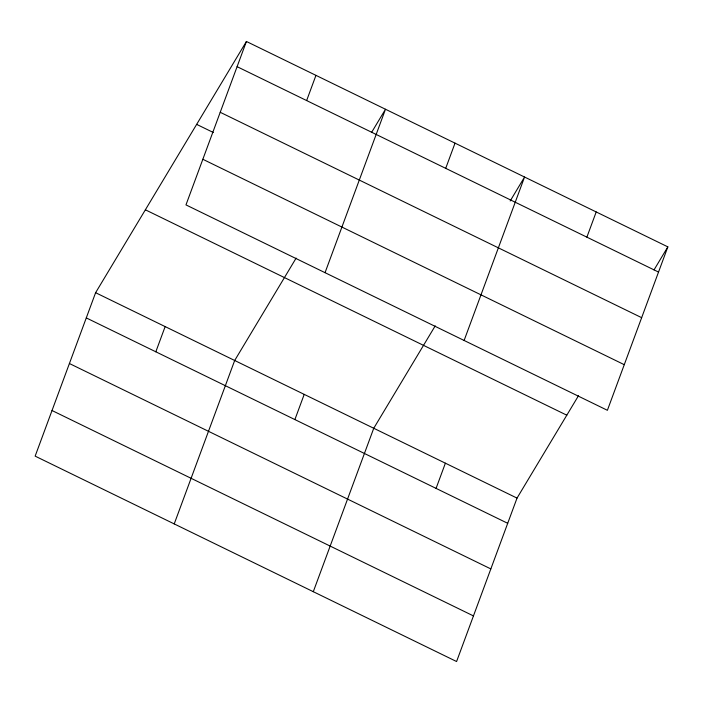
<?xml version="1.0" encoding="UTF-8"?>
<svg xmlns="http://www.w3.org/2000/svg" width="703" height="703" viewBox="0 0 703 703"><rect width="100%" height="100%" fill="white"/><g stroke="black" fill="none" stroke-linecap="round" stroke-linejoin="round"><path stroke-width="1.05" d="M246.419 41.468L185.97 204.898L607.392 410.297L667.85 246.867L246.419 41.468L95.608 292.703L35.15 456.133L456.581 661.532L517.03 498.102L578.507 395.692M155.82 351.799L165.143 326.596M306.64 100.555L315.955 75.362M174.221 523.911L234.679 360.49L296.148 258.08M325.041 272.676L385.49 109.255L371.667 132.278M294.891 419.577L304.214 394.374M445.711 168.342L455.026 143.14M313.292 591.698L373.75 428.268L435.219 325.858M464.112 340.463L524.561 177.033L510.185 200.979M436.071 488.383L445.386 463.189M586.882 237.148L596.206 211.946M654.027 269.899L667.85 246.867M237.104 66.671L658.526 272.07M220.224 112.287L641.654 317.677M196.655 124.378L213.299 132.489M202.842 159.282L624.273 364.681M145.372 209.802L566.803 415.192M95.608 292.703L517.03 498.102M86.284 317.905L507.707 523.304M69.412 363.521L490.835 568.92M52.022 410.517L473.453 615.916"/></g></svg>
